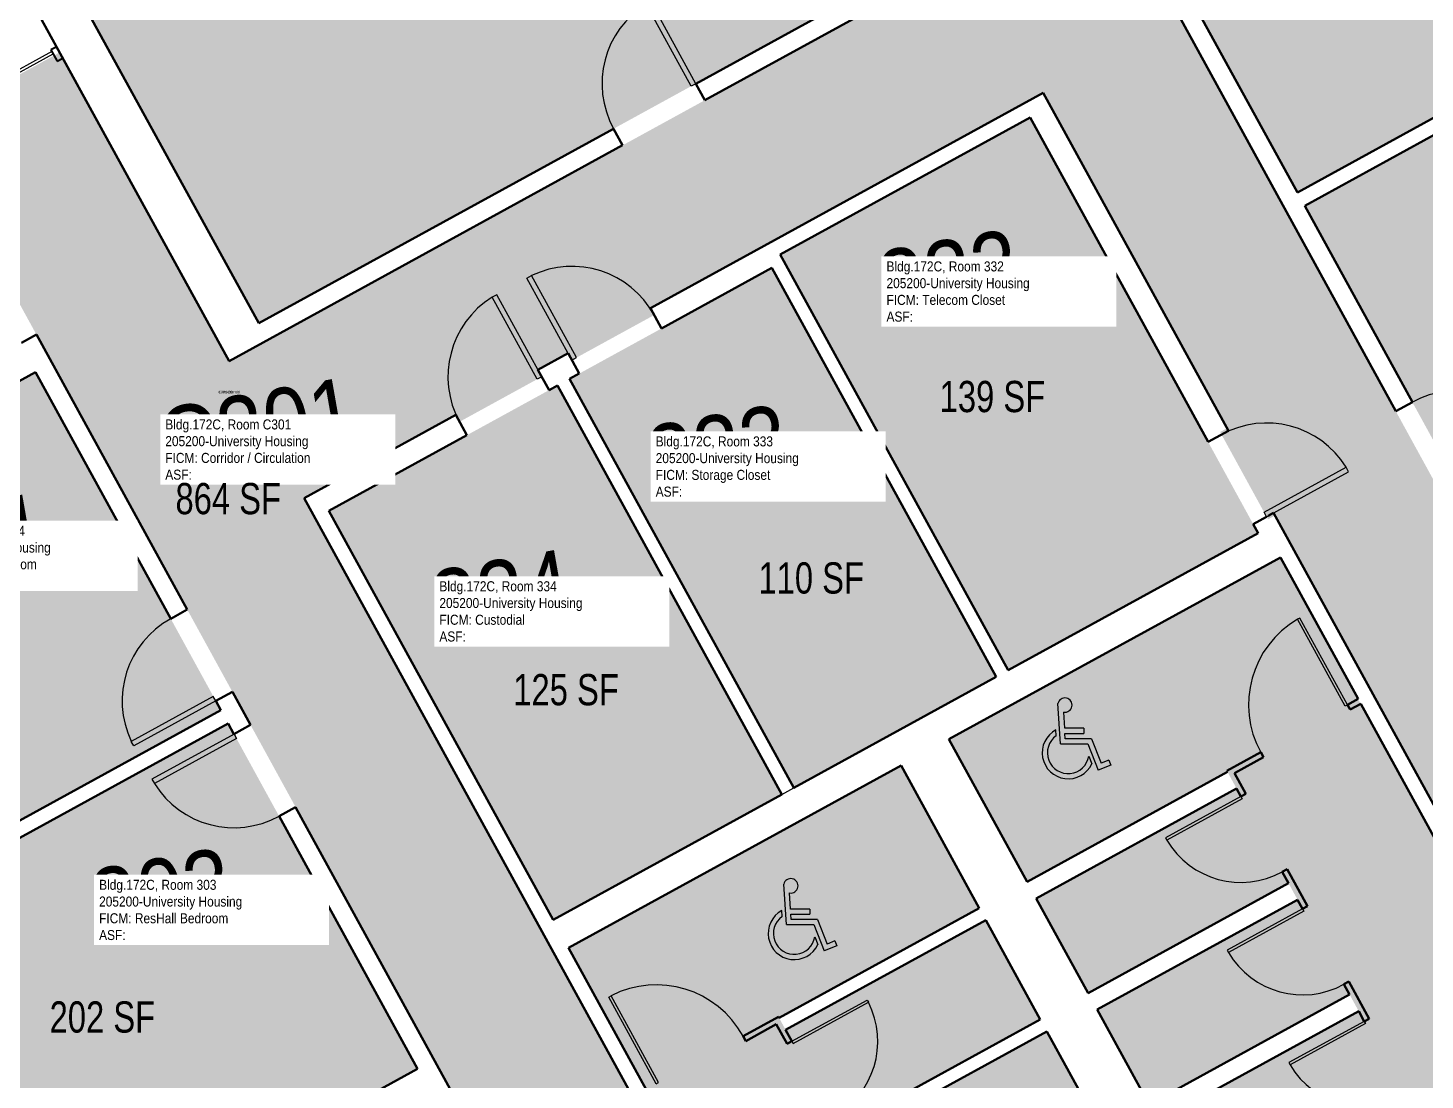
# Model space of a CAD drawing. Header units: inches. Extents: x 69235346 to 69237503, y 27657583 to 27660092.
# Drawn here: x 69235639 to 69236175, y 27659348 to 27659752 of the extents above; entities that cross this region are included whole.
import ezdxf
from ezdxf.enums import TextEntityAlignment as Align

# ---------------------------------------------------------------- set-up
doc = ezdxf.new("R2010")
doc.units = ezdxf.units.IN
doc.header["$LTSCALE"] = 100
doc.header["$MEASUREMENT"] = 0
doc.layers.get('0').update_dxf_attribs({"linetype": 'CONTINUOUS'})
for name, color, linetype in [('A-DOOR', 2, 'CONTINUOUS'), ('A-GLAZ', 1, 'CONTINUOUS'), ('A-IDEN-ICON', 4, 'CONTINUOUS'), ('A-IDEN-RNUM', 7, 'CONTINUOUS'), ('A-IDEN-SNUM', 4, 'CONTINUOUS'), ('A-IDEN-VNUM', 4, 'CONTINUOUS'), ('A-WALL', 5, 'CONTINUOUS'), ('AREA-TEXT', 3, 'CONTINUOUS'), ('Rooms-Category-Color', 7, 'CONTINUOUS'), ('Rooms-College-Color', 7, 'CONTINUOUS'), ('Rooms-Department-Color', 7, 'CONTINUOUS'), ('Rooms-Division-Color', 7, 'CONTINUOUS'), ('Rooms-Information', 7, 'CONTINUOUS')]:
    doc.layers.add(name, color=color, linetype=linetype)
doc.styles.add('CP_AREA', font='arial.ttf', dxfattribs={"height": 15})
doc.styles.add('CP_ROOMSNUMBER', font='arial.ttf', dxfattribs={"height": 1})
doc.styles.add('CP_ROOMVNUMBER', font='arial.ttf', dxfattribs={"width": 0.85, "height": 0.075})

# ---------------------------------------------------------------- blocks, each defined once
blk = doc.blocks.new('08_Single-Flush - 08_Single-Flush_3_-0_ x 7_-0_-5597139-LEVEL 3')
at = {"layer": 'A-DOOR', "color": 7}
for p, q in [((16, -3.62), (16, -39.57)), ((18, -3.62), (16, -3.62)), ((18, -3.62), (18, -39.57)), ((18, -39.57), (16, -39.57))]:
    blk.add_line(p, q, dxfattribs=at)
at = {"layer": 'A-DOOR', "lineweight": 25}
blk.add_arc((18, -3.62), 36, 180, 266.8153, dxfattribs=at)
blk = doc.blocks.new('08_Single-Flush - 08_Single-Flush_3_-0_ x 7_-0_-5597140-LEVEL 3')
at = {"layer": 'A-DOOR', "color": 7}
for p, q in [((16, 3.62), (16, 39.57)), ((18, 39.57), (16, 39.57)), ((18, 3.62), (18, 39.57)), ((18, 3.62), (16, 3.62))]:
    blk.add_line(p, q, dxfattribs=at)
at = {"layer": 'A-DOOR', "lineweight": 25}
blk.add_arc((18, 3.62), 36, 93.1847, 180, dxfattribs=at)
blk = doc.blocks.new('08_Single-Flush - 08_Single-Flush_3_-0_ x 7_-0_ 45 MIN-2224422-LEVEL 3')
at = {"layer": 'A-DOOR', "color": 7}
for p, q in [((16, -2.94), (16, -38.88)), ((18, -2.94), (16, -2.94)), ((18, -2.94), (18, -38.88)), ((18, -38.88), (16, -38.88))]:
    blk.add_line(p, q, dxfattribs=at)
at = {"layer": 'A-DOOR', "lineweight": 25}
blk.add_arc((18, -2.94), 36, 180, 266.8153, dxfattribs=at)
blk = doc.blocks.new('08_Single-Flush - 08_Single-Flush_3_-0_ x 7_-0_ 45 MIN-2224386-LEVEL 3')
at = {"layer": 'A-DOOR', "color": 7}
for p, q in [((16, 2.94), (16, 38.88)), ((18, 38.88), (16, 38.88)), ((18, 2.94), (18, 38.88)), ((18, 2.94), (16, 2.94))]:
    blk.add_line(p, q, dxfattribs=at)
at = {"layer": 'A-DOOR', "lineweight": 25}
blk.add_arc((18, 2.94), 36, 93.1847, 180, dxfattribs=at)
blk = doc.blocks.new('Panel Door - Panel Door_2_-9_ x 7_-8_-4517476-LEVEL 3')
at = {"layer": 'A-DOOR', "color": 7}
for p, q in [((15.5, -1.06), (15.5, -34.05)), ((16.5, -1.06), (15.5, -1.06)), ((16.5, -1.06), (16.5, -34.05)), ((16.5, -34.05), (15.5, -34.05))]:
    blk.add_line(p, q, dxfattribs=at)
at = {"layer": 'A-DOOR', "lineweight": 25}
blk.add_arc((16.5, -1.06), 33, 180, 268.2635, dxfattribs=at)
blk = doc.blocks.new('Panel Door - Panel Door_2_-9_ x 7_-8_-4517478-LEVEL 3')
at = {"layer": 'A-DOOR', "color": 7}
for p, q in [((15.5, 1.06), (15.5, 34.05)), ((16.5, 34.05), (15.5, 34.05)), ((16.5, 1.06), (16.5, 34.05)), ((16.5, 1.06), (15.5, 1.06))]:
    blk.add_line(p, q, dxfattribs=at)
at = {"layer": 'A-DOOR', "lineweight": 25}
blk.add_arc((16.5, 1.06), 33, 91.7365, 180, dxfattribs=at)
blk = doc.blocks.new('Panel Door - Panel Door_3_-2_ x 7_-8_-4517477-LEVEL 3')
at = {"layer": 'A-DOOR', "color": 7}
for p, q in [((18, 1.06), (18, 39.05)), ((19, 39.05), (18, 39.05)), ((19, 1.06), (19, 39.05)), ((19, 1.06), (18, 1.06))]:
    blk.add_line(p, q, dxfattribs=at)
at = {"layer": 'A-DOOR', "lineweight": 25}
blk.add_arc((19, 1.06), 38, 91.508, 180, dxfattribs=at)
blk = doc.blocks.new('Panel Door - Panel Door_3_-2_ x 7_-8_-4517475-LEVEL 3')
at = {"layer": 'A-DOOR', "color": 7}
for p, q in [((18, -1.06), (18, -39.05)), ((19, -1.06), (18, -1.06)), ((19, -1.06), (19, -39.05)), ((19, -39.05), (18, -39.05))]:
    blk.add_line(p, q, dxfattribs=at)
at = {"layer": 'A-DOOR', "lineweight": 25}
blk.add_arc((19, -1.06), 38, 180, 268.492, dxfattribs=at)
blk = doc.blocks.new('CPHC')
for p, q in [((5.49, 8), (5.01, 15.77)), ((6.31, 11), (6.12, 14.1)), ((10, 11), (6.31, 11)), ((10, 11), (10, 10)), ((4.7, 9.57), (4.63, 10.7)), ((6.37, 10), (10, 10)), ((6.43, 9), (6.37, 10)), ((11.48, 9), (6.43, 9)), ((11.48, 9), (13.31, 4.28)), ((5.49, 8), (10.79, 8)), ((10.79, 8), (12.74, 2.99)), ((10.95, 5.66), (11.53, 4.17)), ((15.18, 3.93), (12.74, 2.99)), ((14.82, 4.87), (13.31, 4.28)), ((14.82, 4.87), (15.18, 3.93))]:
    blk.add_line(p, q)
for centre, radius, start, end in [((6.35, 15.46), 1.38, 260.2584, 166.6451), ((7, 6.3), 5, 118.3454, 334.8586), ((7, 6.3), 4, 125.1719, 350.8537)]:
    blk.add_arc(centre, radius, start, end)

msp = doc.modelspace()

# ---------------------------------------------------------------- hatches: boundary and pattern name
at = {"layer": 'Rooms-Category-Color', "true_color": 0x728ef3}
for points in [[(69235727.57, 27659638.96), (69235981.56, 27659778.27), (69235893.38, 27659939.05), (69235639.39, 27659799.75)], [(69236184.89, 27659776.01), (69236272.78, 27659824.22), (69236211.89, 27659935.24), (69236201.98, 27659929.8), (69236203.21, 27659927.55), (69236182.17, 27659916.01), (69236180.54, 27659918.97), (69236042.06, 27659843.02), (69236126.43, 27659689.2), (69236207.97, 27659733.92)], [(69236328.29, 27659649.58), (69236326.91, 27659652.1), (69236347.95, 27659663.64), (69236349.33, 27659661.12), (69236362.1, 27659668.12), (69236390.81, 27659683.87), (69236307.17, 27659836.38), (69236304.11, 27659834.69), (69236303.92, 27659835.02), (69236281.13, 27659822.52), (69236281.31, 27659822.19), (69236192.86, 27659773.68), (69236215.94, 27659731.6), (69236129.25, 27659684.05), (69236189.81, 27659573.63)], [(69236010.78, 27659503.13), (69235924.63, 27659660.22), (69235883.2, 27659637.5), (69235849.66, 27659619.1), (69235846.92, 27659617.6), (69235933.07, 27659460.51)], [(69235482.33, 27659532.7), (69235472.41, 27659527.26), (69235473.04, 27659526.1), (69235543.58, 27659397.49), (69235712.96, 27659490.39), (69235641.79, 27659620.15), (69235503.37, 27659544.24), (69235505.5, 27659540.34), (69235484.46, 27659528.8)], [(69235627.28, 27659268.4), (69235648.32, 27659279.94), (69235650.09, 27659276.7), (69235788.52, 27659352.62), (69235715.79, 27659485.24), (69235546.4, 27659392.34), (69235618.83, 27659260.27), (69235628.75, 27659265.71)]]:
    msp.add_hatch(color=171, dxfattribs=at).paths.add_polyline_path(points)
at = {"layer": 'Rooms-Category-Color', "true_color": 0xadadad}
for points in [[(69236449.27, 27658960.69), (69236501.88, 27658989.54), (69236410.66, 27659155.86), (69236335.71, 27659292.53), (69236271.69, 27659409.25), (69236184.87, 27659567.57), (69236121.48, 27659683.14), (69236034.29, 27659842.11), (69236004.68, 27659896.11), (69235987.47, 27659927.49), (69235934.92, 27659898.67), (69235999.95, 27659780.08), (69235987.08, 27659773.02), (69235729.02, 27659631.5), (69235716.15, 27659624.43), (69235651.11, 27659743.02), (69235599.07, 27659714.48), (69235598.5, 27659714.17), (69235611.91, 27659689.72), (69235616.11, 27659682.06), (69235646.11, 27659627.37), (69235648.15, 27659623.64), (69235648.18, 27659623.58), (69235720.73, 27659491.3), (69235796.29, 27659353.53), (69235871.24, 27659216.86), (69235921.5, 27659125.23), (69235974.1, 27659154.08), (69235971.5, 27659158.82), (69235944.34, 27659208.36), (69235937.36, 27659221.07), (69235835.39, 27659407.01), (69235747.85, 27659566.62), (69235745, 27659571.83), (69235803.2, 27659603.74), (69235804.64, 27659601.11), (69235836.2, 27659618.42), (69235834.76, 27659621.05), (69235846.38, 27659627.43), (69235847.82, 27659624.8), (69235879.39, 27659642.11), (69235877.94, 27659644.74), (69235933.07, 27659674.97), (69236023.55, 27659724.59), (69236028.75, 27659727.45), (69236099.4, 27659598.63), (69236096.77, 27659597.19), (69236115.16, 27659563.65), (69236117.79, 27659565.09), (69236119.17, 27659562.57), (69236221.84, 27659375.38), (69236236.56, 27659348.53), (69236264.6, 27659297.4), (69236267.14, 27659292.77), (69236261.88, 27659289.89), (69236262.36, 27659289.01), (69236268.88, 27659289.6), (69236282.83, 27659264.17), (69236358.99, 27659125.29), (69236356.36, 27659123.85), (69236375.3, 27659089.32), (69236377.93, 27659090.77), (69236386.67, 27659074.83), (69236399.89, 27659050.72), (69236401.63, 27659047.55), (69236401.66, 27659047.49), (69236441.54, 27658974.77)], [(69236091.62, 27659594.36), (69236023.79, 27659718.03), (69235935.9, 27659669.82), (69235927.79, 27659665.37), (69235929.26, 27659662.69), (69236015.38, 27659505.65), (69236111.39, 27659558.31), (69236110.01, 27659560.83)], [(69235806.48, 27659595.42), (69235754.42, 27659566.87), (69235840.57, 27659409.78), (69235928.47, 27659457.99), (69235842.32, 27659615.08), (69235840.01, 27659613.81)], [(69236260.17, 27659287.81), (69236228.84, 27659344.94), (69236225.77, 27659343.25), (69236211.32, 27659369.61), (69236216.69, 27659372.55), (69236119.91, 27659549.01), (69235992.61, 27659479.19), (69236022.67, 27659424.39), (69236099.61, 27659466.59), (69236103.09, 27659460.23), (69236026.15, 27659418.04), (69236046.11, 27659381.65), (69236123.05, 27659423.84), (69236126.53, 27659417.49), (69236049.6, 27659375.29), (69236069.55, 27659338.9), (69236146.49, 27659381.1), (69236149.98, 27659374.74), (69236073.04, 27659332.55), (69236092.99, 27659296.16), (69236169.93, 27659338.36), (69236172.46, 27659333.75), (69236140.89, 27659316.44), (69236031.79, 27659256.61), (69236032.03, 27659256.17), (69236000.22, 27659239.29), (69235997.7, 27659243.9), (69236074.58, 27659286.06), (69236053.66, 27659324.2), (69235976.78, 27659282.04), (69235974.25, 27659286.64), (69236051.14, 27659328.81), (69236030.22, 27659366.95), (69235953.34, 27659324.78), (69235950.81, 27659329.38), (69236027.7, 27659371.55), (69236006.78, 27659409.69), (69235929.89, 27659367.53), (69235927.37, 27659372.13), (69236004.25, 27659414.29), (69235974.2, 27659469.09), (69235846.46, 27659399.04), (69235942.51, 27659223.9), (69235947.89, 27659226.84), (69235949.28, 27659224.3), (69235944.46, 27659221.65), (69235958.24, 27659196.53), (69235959.99, 27659197.49), (69235979.23, 27659162.42), (69235982.3, 27659164.1), (69235994.39, 27659142.05), (69236054.19, 27659174.84), (69236067.65, 27659150.29), (69236214.69, 27659230.94), (69236201.23, 27659255.49)]]:
    msp.add_hatch(color=253, dxfattribs=at).paths.add_polyline_path(points)
at = {"layer": 'Rooms-College-Color', "true_color": 0xadadad}
for points in [[(69235727.57, 27659638.96), (69235981.56, 27659778.27), (69235893.38, 27659939.05), (69235639.39, 27659799.75)], [(69236184.89, 27659776.01), (69236272.78, 27659824.22), (69236211.89, 27659935.24), (69236201.98, 27659929.8), (69236203.21, 27659927.55), (69236182.17, 27659916.01), (69236180.54, 27659918.97), (69236042.06, 27659843.02), (69236126.43, 27659689.2), (69236207.97, 27659733.92)], [(69236449.27, 27658960.69), (69236501.88, 27658989.54), (69236410.66, 27659155.86), (69236335.71, 27659292.53), (69236271.69, 27659409.25), (69236184.87, 27659567.57), (69236121.48, 27659683.14), (69236034.29, 27659842.11), (69236004.68, 27659896.11), (69235987.47, 27659927.49), (69235934.92, 27659898.67), (69235999.95, 27659780.08), (69235987.08, 27659773.02), (69235729.02, 27659631.5), (69235716.15, 27659624.43), (69235651.11, 27659743.02), (69235599.07, 27659714.48), (69235598.5, 27659714.17), (69235611.91, 27659689.72), (69235616.11, 27659682.06), (69235646.11, 27659627.37), (69235648.15, 27659623.64), (69235648.18, 27659623.58), (69235720.73, 27659491.3), (69235796.29, 27659353.53), (69235871.24, 27659216.86), (69235921.5, 27659125.23), (69235974.1, 27659154.08), (69235971.5, 27659158.82), (69235944.34, 27659208.36), (69235937.36, 27659221.07), (69235835.39, 27659407.01), (69235747.85, 27659566.62), (69235745, 27659571.83), (69235803.2, 27659603.74), (69235804.64, 27659601.11), (69235836.2, 27659618.42), (69235834.76, 27659621.05), (69235846.38, 27659627.43), (69235847.82, 27659624.8), (69235879.39, 27659642.11), (69235877.94, 27659644.74), (69235933.07, 27659674.97), (69236023.55, 27659724.59), (69236028.75, 27659727.45), (69236099.4, 27659598.63), (69236096.77, 27659597.19), (69236115.16, 27659563.65), (69236117.79, 27659565.09), (69236119.17, 27659562.57), (69236221.84, 27659375.38), (69236236.56, 27659348.53), (69236264.6, 27659297.4), (69236267.14, 27659292.77), (69236261.88, 27659289.89), (69236262.36, 27659289.01), (69236268.88, 27659289.6), (69236282.83, 27659264.17), (69236358.99, 27659125.29), (69236356.36, 27659123.85), (69236375.3, 27659089.32), (69236377.93, 27659090.77), (69236386.67, 27659074.83), (69236399.89, 27659050.72), (69236401.63, 27659047.55), (69236401.66, 27659047.49), (69236441.54, 27658974.77)], [(69236328.29, 27659649.58), (69236326.91, 27659652.1), (69236347.95, 27659663.64), (69236349.33, 27659661.12), (69236362.1, 27659668.12), (69236390.81, 27659683.87), (69236307.17, 27659836.38), (69236304.11, 27659834.69), (69236303.92, 27659835.02), (69236281.13, 27659822.52), (69236281.31, 27659822.19), (69236192.86, 27659773.68), (69236215.94, 27659731.6), (69236129.25, 27659684.05), (69236189.81, 27659573.63)], [(69236091.62, 27659594.36), (69236023.79, 27659718.03), (69235935.9, 27659669.82), (69235927.79, 27659665.37), (69235929.26, 27659662.69), (69236015.38, 27659505.65), (69236111.39, 27659558.31), (69236110.01, 27659560.83)], [(69236010.78, 27659503.13), (69235924.63, 27659660.22), (69235883.2, 27659637.5), (69235849.66, 27659619.1), (69235846.92, 27659617.6), (69235933.07, 27659460.51)], [(69235482.33, 27659532.7), (69235472.41, 27659527.26), (69235473.04, 27659526.1), (69235543.58, 27659397.49), (69235712.96, 27659490.39), (69235641.79, 27659620.15), (69235503.37, 27659544.24), (69235505.5, 27659540.34), (69235484.46, 27659528.8)], [(69235806.48, 27659595.42), (69235754.42, 27659566.87), (69235840.57, 27659409.78), (69235928.47, 27659457.99), (69235842.32, 27659615.08), (69235840.01, 27659613.81)], [(69236260.17, 27659287.81), (69236228.84, 27659344.94), (69236225.77, 27659343.25), (69236211.32, 27659369.61), (69236216.69, 27659372.55), (69236119.91, 27659549.01), (69235992.61, 27659479.19), (69236022.67, 27659424.39), (69236099.61, 27659466.59), (69236103.09, 27659460.23), (69236026.15, 27659418.04), (69236046.11, 27659381.65), (69236123.05, 27659423.84), (69236126.53, 27659417.49), (69236049.6, 27659375.29), (69236069.55, 27659338.9), (69236146.49, 27659381.1), (69236149.98, 27659374.74), (69236073.04, 27659332.55), (69236092.99, 27659296.16), (69236169.93, 27659338.36), (69236172.46, 27659333.75), (69236140.89, 27659316.44), (69236031.79, 27659256.61), (69236032.03, 27659256.17), (69236000.22, 27659239.29), (69235997.7, 27659243.9), (69236074.58, 27659286.06), (69236053.66, 27659324.2), (69235976.78, 27659282.04), (69235974.25, 27659286.64), (69236051.14, 27659328.81), (69236030.22, 27659366.95), (69235953.34, 27659324.78), (69235950.81, 27659329.38), (69236027.7, 27659371.55), (69236006.78, 27659409.69), (69235929.89, 27659367.53), (69235927.37, 27659372.13), (69236004.25, 27659414.29), (69235974.2, 27659469.09), (69235846.46, 27659399.04), (69235942.51, 27659223.9), (69235947.89, 27659226.84), (69235949.28, 27659224.3), (69235944.46, 27659221.65), (69235958.24, 27659196.53), (69235959.99, 27659197.49), (69235979.23, 27659162.42), (69235982.3, 27659164.1), (69235994.39, 27659142.05), (69236054.19, 27659174.84), (69236067.65, 27659150.29), (69236214.69, 27659230.94), (69236201.23, 27659255.49)], [(69235627.28, 27659268.4), (69235648.32, 27659279.94), (69235650.09, 27659276.7), (69235788.52, 27659352.62), (69235715.79, 27659485.24), (69235546.4, 27659392.34), (69235618.83, 27659260.27), (69235628.75, 27659265.71)]]:
    msp.add_hatch(color=253, dxfattribs=at).paths.add_polyline_path(points)
at = {"layer": 'Rooms-Department-Color', "true_color": 0x604aed}
for points in [[(69235727.57, 27659638.96), (69235981.56, 27659778.27), (69235893.38, 27659939.05), (69235639.39, 27659799.75)], [(69236184.89, 27659776.01), (69236272.78, 27659824.22), (69236211.89, 27659935.24), (69236201.98, 27659929.8), (69236203.21, 27659927.55), (69236182.17, 27659916.01), (69236180.54, 27659918.97), (69236042.06, 27659843.02), (69236126.43, 27659689.2), (69236207.97, 27659733.92)], [(69236328.29, 27659649.58), (69236326.91, 27659652.1), (69236347.95, 27659663.64), (69236349.33, 27659661.12), (69236362.1, 27659668.12), (69236390.81, 27659683.87), (69236307.17, 27659836.38), (69236304.11, 27659834.69), (69236303.92, 27659835.02), (69236281.13, 27659822.52), (69236281.31, 27659822.19), (69236192.86, 27659773.68), (69236215.94, 27659731.6), (69236129.25, 27659684.05), (69236189.81, 27659573.63)], [(69236010.78, 27659503.13), (69235924.63, 27659660.22), (69235883.2, 27659637.5), (69235849.66, 27659619.1), (69235846.92, 27659617.6), (69235933.07, 27659460.51)], [(69235482.33, 27659532.7), (69235472.41, 27659527.26), (69235473.04, 27659526.1), (69235543.58, 27659397.49), (69235712.96, 27659490.39), (69235641.79, 27659620.15), (69235503.37, 27659544.24), (69235505.5, 27659540.34), (69235484.46, 27659528.8)], [(69235627.28, 27659268.4), (69235648.32, 27659279.94), (69235650.09, 27659276.7), (69235788.52, 27659352.62), (69235715.79, 27659485.24), (69235546.4, 27659392.34), (69235618.83, 27659260.27), (69235628.75, 27659265.71)]]:
    msp.add_hatch(color=173, dxfattribs=at).paths.add_polyline_path(points)
at = {"layer": 'Rooms-Department-Color', "true_color": 0xacacac}
for points in [[(69236449.27, 27658960.69), (69236501.88, 27658989.54), (69236410.66, 27659155.86), (69236335.71, 27659292.53), (69236271.69, 27659409.25), (69236184.87, 27659567.57), (69236121.48, 27659683.14), (69236034.29, 27659842.11), (69236004.68, 27659896.11), (69235987.47, 27659927.49), (69235934.92, 27659898.67), (69235999.95, 27659780.08), (69235987.08, 27659773.02), (69235729.02, 27659631.5), (69235716.15, 27659624.43), (69235651.11, 27659743.02), (69235599.07, 27659714.48), (69235598.5, 27659714.17), (69235611.91, 27659689.72), (69235616.11, 27659682.06), (69235646.11, 27659627.37), (69235648.15, 27659623.64), (69235648.18, 27659623.58), (69235720.73, 27659491.3), (69235796.29, 27659353.53), (69235871.24, 27659216.86), (69235921.5, 27659125.23), (69235974.1, 27659154.08), (69235971.5, 27659158.82), (69235944.34, 27659208.36), (69235937.36, 27659221.07), (69235835.39, 27659407.01), (69235747.85, 27659566.62), (69235745, 27659571.83), (69235803.2, 27659603.74), (69235804.64, 27659601.11), (69235836.2, 27659618.42), (69235834.76, 27659621.05), (69235846.38, 27659627.43), (69235847.82, 27659624.8), (69235879.39, 27659642.11), (69235877.94, 27659644.74), (69235933.07, 27659674.97), (69236023.55, 27659724.59), (69236028.75, 27659727.45), (69236099.4, 27659598.63), (69236096.77, 27659597.19), (69236115.16, 27659563.65), (69236117.79, 27659565.09), (69236119.17, 27659562.57), (69236221.84, 27659375.38), (69236236.56, 27659348.53), (69236264.6, 27659297.4), (69236267.14, 27659292.77), (69236261.88, 27659289.89), (69236262.36, 27659289.01), (69236268.88, 27659289.6), (69236282.83, 27659264.17), (69236358.99, 27659125.29), (69236356.36, 27659123.85), (69236375.3, 27659089.32), (69236377.93, 27659090.77), (69236386.67, 27659074.83), (69236399.89, 27659050.72), (69236401.63, 27659047.55), (69236401.66, 27659047.49), (69236441.54, 27658974.77)], [(69236091.62, 27659594.36), (69236023.79, 27659718.03), (69235935.9, 27659669.82), (69235927.79, 27659665.37), (69235929.26, 27659662.69), (69236015.38, 27659505.65), (69236111.39, 27659558.31), (69236110.01, 27659560.83)], [(69235806.48, 27659595.42), (69235754.42, 27659566.87), (69235840.57, 27659409.78), (69235928.47, 27659457.99), (69235842.32, 27659615.08), (69235840.01, 27659613.81)], [(69236260.17, 27659287.81), (69236228.84, 27659344.94), (69236225.77, 27659343.25), (69236211.32, 27659369.61), (69236216.69, 27659372.55), (69236119.91, 27659549.01), (69235992.61, 27659479.19), (69236022.67, 27659424.39), (69236099.61, 27659466.59), (69236103.09, 27659460.23), (69236026.15, 27659418.04), (69236046.11, 27659381.65), (69236123.05, 27659423.84), (69236126.53, 27659417.49), (69236049.6, 27659375.29), (69236069.55, 27659338.9), (69236146.49, 27659381.1), (69236149.98, 27659374.74), (69236073.04, 27659332.55), (69236092.99, 27659296.16), (69236169.93, 27659338.36), (69236172.46, 27659333.75), (69236140.89, 27659316.44), (69236031.79, 27659256.61), (69236032.03, 27659256.17), (69236000.22, 27659239.29), (69235997.7, 27659243.9), (69236074.58, 27659286.06), (69236053.66, 27659324.2), (69235976.78, 27659282.04), (69235974.25, 27659286.64), (69236051.14, 27659328.81), (69236030.22, 27659366.95), (69235953.34, 27659324.78), (69235950.81, 27659329.38), (69236027.7, 27659371.55), (69236006.78, 27659409.69), (69235929.89, 27659367.53), (69235927.37, 27659372.13), (69236004.25, 27659414.29), (69235974.2, 27659469.09), (69235846.46, 27659399.04), (69235942.51, 27659223.9), (69235947.89, 27659226.84), (69235949.28, 27659224.3), (69235944.46, 27659221.65), (69235958.24, 27659196.53), (69235959.99, 27659197.49), (69235979.23, 27659162.42), (69235982.3, 27659164.1), (69235994.39, 27659142.05), (69236054.19, 27659174.84), (69236067.65, 27659150.29), (69236214.69, 27659230.94), (69236201.23, 27659255.49)]]:
    msp.add_hatch(color=253, dxfattribs=at).paths.add_polyline_path(points)
at = {"layer": 'Rooms-Division-Color', "true_color": 0x604aed}
for points in [[(69235727.57, 27659638.96), (69235981.56, 27659778.27), (69235893.38, 27659939.05), (69235639.39, 27659799.75)], [(69236184.89, 27659776.01), (69236272.78, 27659824.22), (69236211.89, 27659935.24), (69236201.98, 27659929.8), (69236203.21, 27659927.55), (69236182.17, 27659916.01), (69236180.54, 27659918.97), (69236042.06, 27659843.02), (69236126.43, 27659689.2), (69236207.97, 27659733.92)], [(69236328.29, 27659649.58), (69236326.91, 27659652.1), (69236347.95, 27659663.64), (69236349.33, 27659661.12), (69236362.1, 27659668.12), (69236390.81, 27659683.87), (69236307.17, 27659836.38), (69236304.11, 27659834.69), (69236303.92, 27659835.02), (69236281.13, 27659822.52), (69236281.31, 27659822.19), (69236192.86, 27659773.68), (69236215.94, 27659731.6), (69236129.25, 27659684.05), (69236189.81, 27659573.63)], [(69236010.78, 27659503.13), (69235924.63, 27659660.22), (69235883.2, 27659637.5), (69235849.66, 27659619.1), (69235846.92, 27659617.6), (69235933.07, 27659460.51)], [(69235482.33, 27659532.7), (69235472.41, 27659527.26), (69235473.04, 27659526.1), (69235543.58, 27659397.49), (69235712.96, 27659490.39), (69235641.79, 27659620.15), (69235503.37, 27659544.24), (69235505.5, 27659540.34), (69235484.46, 27659528.8)], [(69235627.28, 27659268.4), (69235648.32, 27659279.94), (69235650.09, 27659276.7), (69235788.52, 27659352.62), (69235715.79, 27659485.24), (69235546.4, 27659392.34), (69235618.83, 27659260.27), (69235628.75, 27659265.71)]]:
    msp.add_hatch(color=173, dxfattribs=at).paths.add_polyline_path(points)
at = {"layer": 'Rooms-Division-Color', "true_color": 0xadadad}
for points in [[(69236449.27, 27658960.69), (69236501.88, 27658989.54), (69236410.66, 27659155.86), (69236335.71, 27659292.53), (69236271.69, 27659409.25), (69236184.87, 27659567.57), (69236121.48, 27659683.14), (69236034.29, 27659842.11), (69236004.68, 27659896.11), (69235987.47, 27659927.49), (69235934.92, 27659898.67), (69235999.95, 27659780.08), (69235987.08, 27659773.02), (69235729.02, 27659631.5), (69235716.15, 27659624.43), (69235651.11, 27659743.02), (69235599.07, 27659714.48), (69235598.5, 27659714.17), (69235611.91, 27659689.72), (69235616.11, 27659682.06), (69235646.11, 27659627.37), (69235648.15, 27659623.64), (69235648.18, 27659623.58), (69235720.73, 27659491.3), (69235796.29, 27659353.53), (69235871.24, 27659216.86), (69235921.5, 27659125.23), (69235974.1, 27659154.08), (69235971.5, 27659158.82), (69235944.34, 27659208.36), (69235937.36, 27659221.07), (69235835.39, 27659407.01), (69235747.85, 27659566.62), (69235745, 27659571.83), (69235803.2, 27659603.74), (69235804.64, 27659601.11), (69235836.2, 27659618.42), (69235834.76, 27659621.05), (69235846.38, 27659627.43), (69235847.82, 27659624.8), (69235879.39, 27659642.11), (69235877.94, 27659644.74), (69235933.07, 27659674.97), (69236023.55, 27659724.59), (69236028.75, 27659727.45), (69236099.4, 27659598.63), (69236096.77, 27659597.19), (69236115.16, 27659563.65), (69236117.79, 27659565.09), (69236119.17, 27659562.57), (69236221.84, 27659375.38), (69236236.56, 27659348.53), (69236264.6, 27659297.4), (69236267.14, 27659292.77), (69236261.88, 27659289.89), (69236262.36, 27659289.01), (69236268.88, 27659289.6), (69236282.83, 27659264.17), (69236358.99, 27659125.29), (69236356.36, 27659123.85), (69236375.3, 27659089.32), (69236377.93, 27659090.77), (69236386.67, 27659074.83), (69236399.89, 27659050.72), (69236401.63, 27659047.55), (69236401.66, 27659047.49), (69236441.54, 27658974.77)], [(69236091.62, 27659594.36), (69236023.79, 27659718.03), (69235935.9, 27659669.82), (69235927.79, 27659665.37), (69235929.26, 27659662.69), (69236015.38, 27659505.65), (69236111.39, 27659558.31), (69236110.01, 27659560.83)], [(69235806.48, 27659595.42), (69235754.42, 27659566.87), (69235840.57, 27659409.78), (69235928.47, 27659457.99), (69235842.32, 27659615.08), (69235840.01, 27659613.81)], [(69236260.17, 27659287.81), (69236228.84, 27659344.94), (69236225.77, 27659343.25), (69236211.32, 27659369.61), (69236216.69, 27659372.55), (69236119.91, 27659549.01), (69235992.61, 27659479.19), (69236022.67, 27659424.39), (69236099.61, 27659466.59), (69236103.09, 27659460.23), (69236026.15, 27659418.04), (69236046.11, 27659381.65), (69236123.05, 27659423.84), (69236126.53, 27659417.49), (69236049.6, 27659375.29), (69236069.55, 27659338.9), (69236146.49, 27659381.1), (69236149.98, 27659374.74), (69236073.04, 27659332.55), (69236092.99, 27659296.16), (69236169.93, 27659338.36), (69236172.46, 27659333.75), (69236140.89, 27659316.44), (69236031.79, 27659256.61), (69236032.03, 27659256.17), (69236000.22, 27659239.29), (69235997.7, 27659243.9), (69236074.58, 27659286.06), (69236053.66, 27659324.2), (69235976.78, 27659282.04), (69235974.25, 27659286.64), (69236051.14, 27659328.81), (69236030.22, 27659366.95), (69235953.34, 27659324.78), (69235950.81, 27659329.38), (69236027.7, 27659371.55), (69236006.78, 27659409.69), (69235929.89, 27659367.53), (69235927.37, 27659372.13), (69236004.25, 27659414.29), (69235974.2, 27659469.09), (69235846.46, 27659399.04), (69235942.51, 27659223.9), (69235947.89, 27659226.84), (69235949.28, 27659224.3), (69235944.46, 27659221.65), (69235958.24, 27659196.53), (69235959.99, 27659197.49), (69235979.23, 27659162.42), (69235982.3, 27659164.1), (69235994.39, 27659142.05), (69236054.19, 27659174.84), (69236067.65, 27659150.29), (69236214.69, 27659230.94), (69236201.23, 27659255.49)]]:
    msp.add_hatch(color=253, dxfattribs=at).paths.add_polyline_path(points)

# ---------------------------------------------------------------- linework, layer by layer
at = {"layer": 'A-GLAZ'}
for p, q in [((69235648.08, 27659743.35), (69235599.85, 27659716.9)), ((69235648.56, 27659742.48), (69235648.08, 27659743.35)), ((69235600.33, 27659716.03), (69235648.56, 27659742.48))]:
    msp.add_line(p, q, dxfattribs=at)
at = {"layer": 'A-GLAZ', "lineweight": 40}
for p, q in [((69235649.91, 27659745.21), (69235647.72, 27659744.01)), ((69235647.72, 27659744.01), (69235650.12, 27659739.63)), ((69235650.12, 27659739.63), (69235652.31, 27659740.83))]:
    msp.add_line(p, q, dxfattribs=at)
at = {"layer": 'A-WALL', "lineweight": 50}
for p, q in [((69236126.43, 27659689.2), (69236061.29, 27659807.97)), ((69236054.93, 27659804.48), (69236164.25, 27659605.16)), ((69235621.36, 27659797.27), (69235716.15, 27659624.43)), ((69235727.57, 27659638.96), (69235639.39, 27659799.75)), ((69235981.56, 27659778.27), (69235895.36, 27659730.99)), ((69235898.85, 27659724.63), (69235999.95, 27659780.08)), ((69236207.97, 27659733.92), (69236126.43, 27659689.2)), ((69236028.75, 27659727.45), (69235877.94, 27659644.74)), ((69235895.36, 27659730.99), (69235898.85, 27659724.63)), ((69236099.94, 27659597.65), (69236028.75, 27659727.45)), ((69236129.25, 27659684.05), (69236215.94, 27659731.6)), ((69235927.79, 27659665.37), (69236023.79, 27659718.03)), ((69236023.79, 27659718.03), (69236092.16, 27659593.38)), ((69235863.8, 27659713.68), (69235727.57, 27659638.96)), ((69235867.28, 27659707.32), (69235863.8, 27659713.68)), ((69235716.15, 27659624.43), (69235867.28, 27659707.32)), ((69236170.6, 27659608.65), (69236129.25, 27659684.05)), ((69236015.38, 27659505.65), (69235927.79, 27659665.37)), ((69235882.21, 27659636.96), (69235924.63, 27659660.22)), ((69235924.63, 27659660.22), (69236010.78, 27659503.13)), ((69235877.94, 27659644.74), (69235882.21, 27659636.96)), ((69235642.14, 27659634.6), (69235636.44, 27659631.47)), ((69235700.08, 27659528.95), (69235642.14, 27659634.6)), ((69235846.38, 27659627.43), (69235834.76, 27659621.05)), ((69235850.65, 27659619.64), (69235846.38, 27659627.43)), ((69235641.79, 27659620.15), (69235503.37, 27659544.24)), ((69235641.79, 27659620.15), (69235693.73, 27659525.46)), ((69235834.76, 27659621.05), (69235839.03, 27659613.27)), ((69235846.92, 27659617.6), (69235850.65, 27659619.64)), ((69235839.03, 27659613.27), (69235842.32, 27659615.08)), ((69235842.32, 27659615.08), (69235928.47, 27659457.99)), ((69235933.07, 27659460.51), (69235846.92, 27659617.6)), ((69235803.2, 27659603.74), (69235745, 27659571.83)), ((69235807.46, 27659595.96), (69235803.2, 27659603.74)), ((69236164.25, 27659605.16), (69236170.6, 27659608.65)), ((69235754.42, 27659566.87), (69235807.46, 27659595.96)), ((69236092.16, 27659593.38), (69236099.94, 27659597.65)), ((69235745, 27659571.83), (69235938.76, 27659218.52)), ((69235840.57, 27659409.78), (69235754.42, 27659566.87)), ((69236117.25, 27659566.08), (69236115.28, 27659565)), ((69236236.29, 27659349.02), (69236117.25, 27659566.08)), ((69236114.62, 27659564.64), (69236109.47, 27659561.81)), ((69236109.47, 27659561.81), (69236111.39, 27659558.31)), ((69236015.38, 27659505.65), (69236111.39, 27659558.31)), ((69235992.61, 27659479.19), (69236119.91, 27659549.01)), ((69236119.91, 27659549.01), (69236149.73, 27659494.65)), ((69235693.73, 27659525.46), (69235700.08, 27659528.95)), ((69236010.78, 27659503.13), (69235933.07, 27659460.51)), ((69235717.4, 27659497.38), (69235711.04, 27659493.89)), ((69235724.37, 27659484.67), (69235717.4, 27659497.38)), ((69235711.04, 27659493.89), (69235712.96, 27659490.39)), ((69236149.73, 27659494.65), (69236145.67, 27659492.42)), ((69236145.67, 27659492.42), (69236146.69, 27659490.56)), ((69236146.69, 27659490.56), (69236150.75, 27659492.78)), ((69236150.75, 27659492.78), (69236216.69, 27659372.55)), ((69235712.96, 27659490.39), (69235543.58, 27659397.49)), ((69235546.4, 27659392.34), (69235715.79, 27659485.24)), ((69235715.79, 27659485.24), (69235718.01, 27659481.18)), ((69235718.01, 27659481.18), (69235724.37, 27659484.67)), ((69235992.61, 27659479.19), (69236022.67, 27659424.39)), ((69236112.35, 27659474.15), (69236099.37, 27659467.03)), ((69236102.25, 27659466.19), (69236113.37, 27659472.29)), ((69236113.37, 27659472.29), (69236112.35, 27659474.15)), ((69235846.46, 27659399.04), (69235974.2, 27659469.09)), ((69235974.2, 27659469.09), (69236004.25, 27659414.29)), ((69236099.61, 27659466.59), (69236022.67, 27659424.39)), ((69236099.37, 27659467.03), (69236099.61, 27659466.59)), ((69236106.64, 27659458.18), (69236102.25, 27659466.19)), ((69236026.15, 27659418.04), (69236103.09, 27659460.23)), ((69236103.09, 27659460.23), (69236104.77, 27659457.16)), ((69235928.47, 27659457.99), (69235840.57, 27659409.78)), ((69236104.77, 27659457.16), (69236106.64, 27659458.18)), ((69235741.68, 27659453.1), (69235735.32, 27659449.62)), ((69235735.32, 27659449.62), (69235788.52, 27659352.62)), ((69235850.6, 27659254.51), (69235741.68, 27659453.1)), ((69236122.51, 27659429.25), (69236120.64, 27659428.23)), ((69236120.64, 27659428.23), (69236123.05, 27659423.84)), ((69236130.32, 27659415), (69236122.51, 27659429.25)), ((69236046.11, 27659381.65), (69236123.05, 27659423.84)), ((69236026.15, 27659418.04), (69236046.11, 27659381.65)), ((69236126.53, 27659417.49), (69236049.6, 27659375.29)), ((69236126.53, 27659417.49), (69236128.46, 27659413.98)), ((69236004.25, 27659414.29), (69235927.37, 27659372.13)), ((69236128.46, 27659413.98), (69236130.32, 27659415)), ((69235929.89, 27659367.53), (69236006.78, 27659409.69)), ((69236006.78, 27659409.69), (69236027.7, 27659371.55)), ((69235876.28, 27659344.68), (69235846.46, 27659399.04)), ((69236146.19, 27659386.07), (69236144.33, 27659385.05)), ((69236144.33, 27659385.05), (69236146.49, 27659381.1)), ((69236154, 27659371.82), (69236146.19, 27659386.07)), ((69236069.55, 27659338.9), (69236146.49, 27659381.1)), ((69236049.6, 27659375.29), (69236069.55, 27659338.9)), ((69236149.98, 27659374.74), (69236073.04, 27659332.55)), ((69236149.98, 27659374.74), (69236152.14, 27659370.8)), ((69235927.13, 27659372.57), (69235913.54, 27659365.11)), ((69235914.56, 27659363.25), (69235926.29, 27659369.68)), ((69235926.29, 27659369.68), (69235930.44, 27659362.12)), ((69235927.37, 27659372.13), (69235927.13, 27659372.57)), ((69235932.3, 27659363.14), (69235929.89, 27659367.53)), ((69236027.7, 27659371.55), (69235950.81, 27659329.38)), ((69236152.14, 27659370.8), (69236154, 27659371.82)), ((69235913.54, 27659365.11), (69235914.56, 27659363.25)), ((69235930.44, 27659362.12), (69235932.3, 27659363.14)), ((69235953.34, 27659324.78), (69236030.22, 27659366.95)), ((69236030.22, 27659366.95), (69236051.14, 27659328.81)), ((69235788.52, 27659352.62), (69235650.09, 27659276.7))]:
    msp.add_line(p, q, dxfattribs=at)
at = {"layer": 'A-WALL'}
msp.add_line((69235928.47, 27659457.99), (69235933.07, 27659460.51), dxfattribs=at)

# ---------------------------------------------------------------- block references
at = {"layer": 'A-DOOR'}
for name, p, rotation in [('08_Single-Flush - 08_Single-Flush_3_-0_ x 7_-0_-5597140-LEVEL 3', (69235881.32, 27659719.16), 28.74190622105252), ('08_Single-Flush - 08_Single-Flush_3_-0_ x 7_-0_ 45 MIN-2224422-LEVEL 3', (69235865.02, 27659630.88), 208.7419062210523), ('08_Single-Flush - 08_Single-Flush_3_-0_ x 7_-0_ 45 MIN-2224386-LEVEL 3', (69235821.83, 27659607.19), 28.74190622105236), ('08_Single-Flush - 08_Single-Flush_3_-0_ x 7_-0_-5597140-LEVEL 3', (69236176.08, 27659591.12), 298.7419062210524), ('08_Single-Flush - 08_Single-Flush_3_-0_ x 7_-0_ 45 MIN-2224386-LEVEL 3', (69236103.39, 27659579.01), 298.7419062210524), ('08_Single-Flush - 08_Single-Flush_3_-0_ x 7_-0_-5597139-LEVEL 3', (69235705.56, 27659511.42), 298.7419062210524), ('Panel Door - Panel Door_3_-2_ x 7_-8_-4517477-LEVEL 3', (69236129.52, 27659482.35), 28.74190622105244), ('08_Single-Flush - 08_Single-Flush_3_-0_ x 7_-0_-5597140-LEVEL 3', (69235729.85, 27659467.14), 118.7419062210524), ('Panel Door - Panel Door_2_-9_ x 7_-8_-4517478-LEVEL 3', (69236113.64, 27659443.21), 118.7419062210524), ('Panel Door - Panel Door_2_-9_ x 7_-8_-4517478-LEVEL 3', (69236137.32, 27659400.02), 118.7419062210524), ('Panel Door - Panel Door_3_-2_ x 7_-8_-4517475-LEVEL 3', (69235897.39, 27659355.05), 208.7419062210523), ('Panel Door - Panel Door_2_-9_ x 7_-8_-4517476-LEVEL 3', (69235939.3, 27659348.16), 118.7419062210524), ('Panel Door - Panel Door_2_-9_ x 7_-8_-4517478-LEVEL 3', (69236161.01, 27659356.84), 118.7419062210524)]:
    msp.add_blockref(name, p, dxfattribs=dict(at, rotation=rotation))
at = {"layer": 'A-IDEN-ICON', "xscale": 2, "yscale": 2, "zscale": 2}
for p in [(69236024.44, 27659461.37), (69235919.18, 27659391.94)]:
    msp.add_blockref('CPHC', p, dxfattribs=at)

# ---------------------------------------------------------------- texts
at = {"layer": 'A-IDEN-RNUM', "style": 'CP_ROOMSNUMBER'}
for s, p in [('0332-00', (69235988.84, 27659648.37)), ('C301-00', (69235712.05, 27659612.01)), ('0333-00', (69235900.19, 27659581.15)), ('0334-00', (69235817.11, 27659525.49)), ('0303-00', (69235686.42, 27659410.82))]:
    msp.add_text(s, height=1, dxfattribs=at).set_placement(p)
at = {"layer": 'A-IDEN-SNUM', "style": 'CP_ROOMSNUMBER'}
for s, p in [('172C033200', (69235988.92, 27659648.36)), ('172CC30100', (69235712.14, 27659612)), ('172C033300', (69235900.27, 27659581.14)), ('172C033400', (69235817.19, 27659525.48)), ('172C030300', (69235686.5, 27659410.81))]:
    msp.add_text(s, height=1, dxfattribs=at).set_placement(p)
at = {"layer": 'A-IDEN-VNUM', "style": 'CP_ROOMVNUMBER', "width": 0.85}
for s, p in [('332', (69235968.63, 27659639.53)), ('C301', (69235691.63, 27659578.83)), ('333', (69235879.98, 27659572.31)), ('304', (69235592.65, 27659537.97)), ('334', (69235796.9, 27659516.66)), ('303', (69235666.21, 27659401.98))]:
    msp.add_text(s, height=27, rotation=9.9791, dxfattribs=at).set_placement(p)
at = {"layer": 'AREA-TEXT', "style": 'CP_AREA', "width": 0.75}
for s, p in [('139 SF', (69236009.31, 27659610.82)), ('864 SF', (69235715.81, 27659571.61)), ('110 SF', (69235939.71, 27659541.12)), ('125 SF', (69235845.55, 27659498.21)), ('202 SF', (69235667.46, 27659372.48))]:
    msp.add_text(s, height=12, dxfattribs=at).set_placement(p, align=Align.MIDDLE_CENTER)

# ---------------------------------------------------------------- next in the draw order: texts
at = {"layer": 'Rooms-Information', "char_height": 3.8571, "width": 86.4, "attachment_point": 7, "style": 'CP_ROOMVNUMBER', "bg_fill": 3, "box_fill_scale": 1.5, "bg_fill_color": 256, "bg_fill_true_color": 13158600, "bg_fill_transparency": 0}
for s, insert in [('Bldg.172C, Room 332^M^J205200-University Housing^M^JFICM: Telecom Closet^M^JASF: ', (69235968.63, 27659639.53)), ('Bldg.172C, Room C301^M^J205200-University Housing^M^JFICM: Corridor / Circulation^M^JASF: ', (69235691.63, 27659578.83)), ('Bldg.172C, Room 333^M^J205200-University Housing^M^JFICM: Storage Closet^M^JASF: ', (69235879.98, 27659572.31)), ('Bldg.172C, Room 304^M^J205200-University Housing^M^JFICM: ResHall Bedroom^M^JASF: ', (69235592.65, 27659537.97)), ('Bldg.172C, Room 334^M^J205200-University Housing^M^JFICM: Custodial^M^JASF: ', (69235796.9, 27659516.66)), ('Bldg.172C, Room 303^M^J205200-University Housing^M^JFICM: ResHall Bedroom^M^JASF: ', (69235666.21, 27659401.98))]:
    msp.add_mtext(s, dxfattribs=dict(at, insert=insert))

doc.saveas('drawing.dxf')
